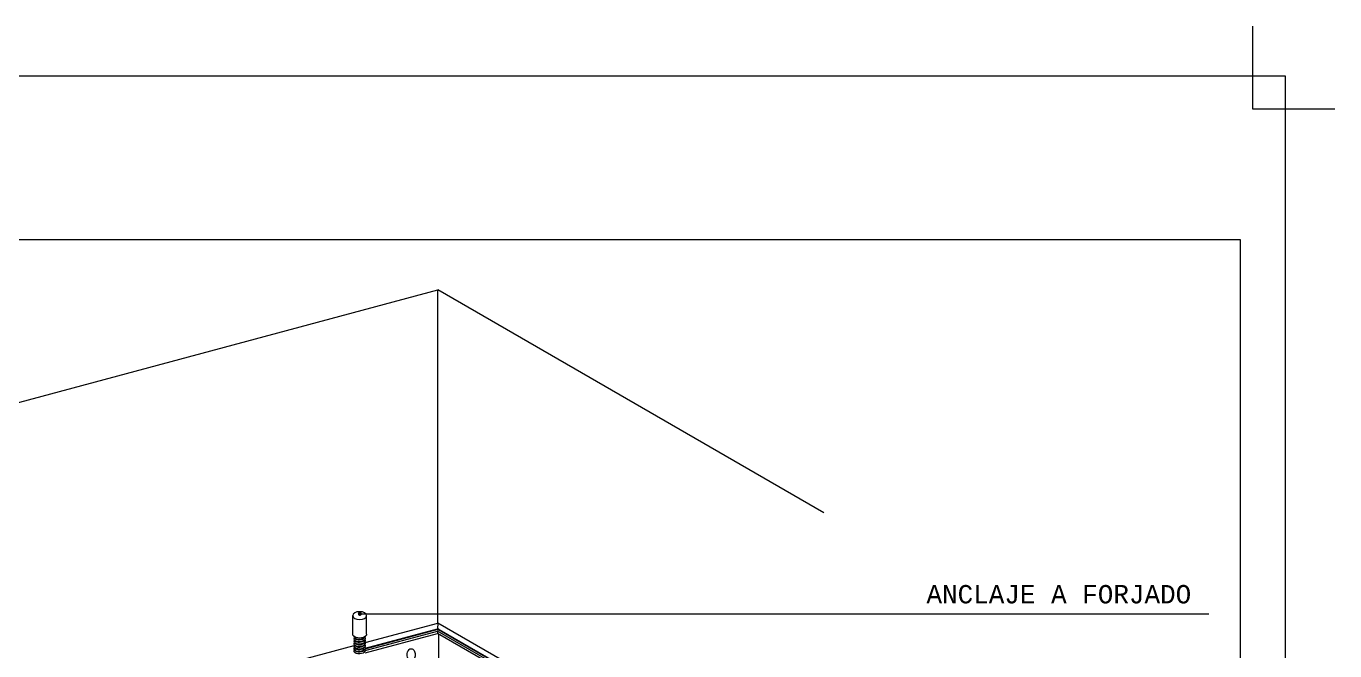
# Model space of a CAD drawing. Header units: millimetres. Extents: x 3383 to 4292, y 1469 to 1637.
# Drawn here: x 3481.5717 to 3481.8921, y 1569.326 to 1569.4789 of the extents above; entities that cross this region are included whole.
import ezdxf
from ezdxf.enums import TextEntityAlignment as Align

# ---------------------------------------------------------------- set-up
doc = ezdxf.new("R2010")
doc.units = ezdxf.units.MM
doc.header["$LTSCALE"] = 0.0035
doc.layers.get('0').update_dxf_attribs({"lineweight": 5})
doc.layers.add('AT_texto', color=7, linetype='Continuous', lineweight=5)
doc.styles.get("Standard").update_dxf_attribs({"font": 'LUCON.TTF'})

# ---------------------------------------------------------------- blocks, each defined once
blk = doc.blocks.new('PP')
at = {"const_width": 0.5, "flags": 128}
blk.add_lwpolyline([(-0.25, -0.25, 1), (0.25, -0.25, 1)], format="xyb", close=True, dxfattribs=at)
blk = doc.blocks.new('A$C58E46017')
for p, q in [((41.7, 297.02), (386.57, 389.42)), ((386.57, 307.88), (386.57, 389.42)), ((368.78, 303.11), (386.57, 307.88)), ((386.57, 307.88), (386.53, 306.5)), ((368.8, 301.75), (386.53, 306.5)), ((176.37, 251.56), (366.11, 302.4))]:
    blk.add_line(p, q)
at = {"color": 1, "extrusion": (-0.399603, 0.525791, -0.750907)}
for p, q in [((365.75, 305.19, 26.82), (365.75, 309.72, 30)), ((369.13, 305.19, 26.82), (369.13, 309.72, 30))]:
    blk.add_line(p, q, dxfattribs=at)
at = {"color": 1, "extrusion": (-0.422618, 0.519837, 0.742404)}
blk.add_line((386.5, 305.94, 5.47), (386.5, 305.34, 5.89), dxfattribs=at)
at = {"flags": 128}
blk.add_lwpolyline([(586, 453.98), (586, 433.79), (606.19, 433.79)], dxfattribs=at)
blk.add_lwpolyline([(594, 441.79), (594, 21.79), (0, 21.79), (0, 441.79)], close=True)
blk.add_lwpolyline([(583, 401.79), (583, 72.84), (33, 72.84), (33, 401.79)], close=True, dxfattribs=at)
for points in [[(481.07, 334.86), (386.57, 389.42)], [(367.53, 310.15), (575.32, 310.15)], [(583, 194.47), (386.57, 307.88)], [(386.67, 306.42), (386.53, 306.5)], [(583, 193.07), (386.94, 306.26)]]:
    blk.add_lwpolyline(points)
at = {"color": 1}
for points, elevation in [([(368.77, 301.63), (386.7, 306.43)], 6.38), ([(368.8, 301.19), (386.5, 305.94)], 6.49), ([(368.8, 300.6), (386.5, 305.34)], 6.08), ([(583, 192.49), (386.5, 305.94)], 5.47), ([(583, 191.89), (386.5, 305.34)], 5.89), ([(583, 192.92), (386.75, 306.23)], 5.41), ([(583, 193.01), (386.92, 306.21)], 5.52)]:
    blk.add_lwpolyline(points, dxfattribs=dict(at, elevation=elevation))
at = {"color": 1, "extrusion": (-0.422618, 0.519837, 0.742404), "elevation": -0.24}
blk.add_lwpolyline([(-492.62, 9.42), (-487.56, 17.8, -0.441731), (-486.54, 17.98), (-478.28, 12.99)], format="xyb", dxfattribs=at)
at = {"color": 1, "extrusion": (-0.707107, -0.40558, 0.579228), "elevation": -394.02}
blk.add_lwpolyline([(-73.05, 288.01, 0.45336), (-73.41, 287.8)], format="xyb", dxfattribs=at)
at = {"color": 1}
blk.add_lwpolyline([(379.05, 300.15, -0.067459), (379.14, 300.74, -0.079812), (379.36, 301.2, -0.107118), (379.73, 301.56, -0.162676), (380.07, 301.63, -0.139889), (380.43, 301.53, -0.107118), (380.77, 301.18, -0.079812), (380.98, 300.72, -0.067459), (381.05, 300.12, -0.067459), (380.96, 299.52, -0.079812), (380.74, 299.06, -0.107118), (380.39, 298.73, -0.139889), (380.03, 298.63, -0.139889), (379.67, 298.74, -0.107118), (379.33, 299.08, -0.079812), (379.12, 299.55, -0.067459)], format="xyb", close=True, dxfattribs=at)
at = {"color": 1, "extrusion": (1.55431e-15, 0.819152, -0.573576)}
blk.add_circle((-367.44, 215.84, 226.96), 1.69, dxfattribs=at)
blk.add_arc((-367.44, 199.45, 232.92), 1.69, 179.6066, 0.3934, dxfattribs=at)
at = {"color": 1, "extrusion": (-0.071394, 0.816035, -0.573576)}
for centre, radius, start, end in [((-392.55, 180.74, 204.16), 1.36, 160.7469, 24.9987), ((-392.6, 181.07, 204.64), 1.36, 194.2627, 4.439), ((-392.5, 180.4, 203.68), 1.36, 160.7469, 24.9987), ((-392.44, 180.06, 203.2), 1.36, 160.7469, 24.9987), ((-392.39, 179.72, 202.72), 1.36, 160.7469, 24.9987), ((-392.34, 179.39, 202.23), 1.36, 160.7469, 24.9987), ((-392.29, 179.05, 201.75), 1.36, 160.7469, 24.9987), ((-392.57, 180.73, 204.52), 1.16, 194.5751, 351.1704), ((-392.52, 180.4, 204.04), 1.16, 194.5751, 351.1704), ((-392.47, 180.06, 203.56), 1.16, 194.5751, 351.1704), ((-392.42, 179.72, 203.07), 1.16, 194.5751, 351.1704), ((-392.37, 179.39, 202.59), 1.16, 194.5751, 351.1704), ((-392.32, 179.05, 202.11), 1.16, 194.5751, 351.1704)]:
    blk.add_arc(centre, radius, start, end, dxfattribs=at)
at = {"color": 1, "extrusion": (-0.422618, 0.519837, 0.742404)}
blk.add_arc((-493.12, 8.58, -0.24), 0.275, 194.8575, 328.8864, dxfattribs=at)
blk.add_blockref('PP', (367.49, 310.4))
blk.add_text('ANCLAJE A FORJADO', height=4.5).set_placement((571.03, 312.71), align=Align.RIGHT)

msp = doc.modelspace()

# ---------------------------------------------------------------- block references
at = {"layer": 'AT_texto', "xscale": 0.001, "yscale": 0.001, "zscale": 0.001}
msp.add_blockref('A$C58E46017', (3481.28588, 1569.02492), dxfattribs=at)

doc.saveas('drawing.dxf')
